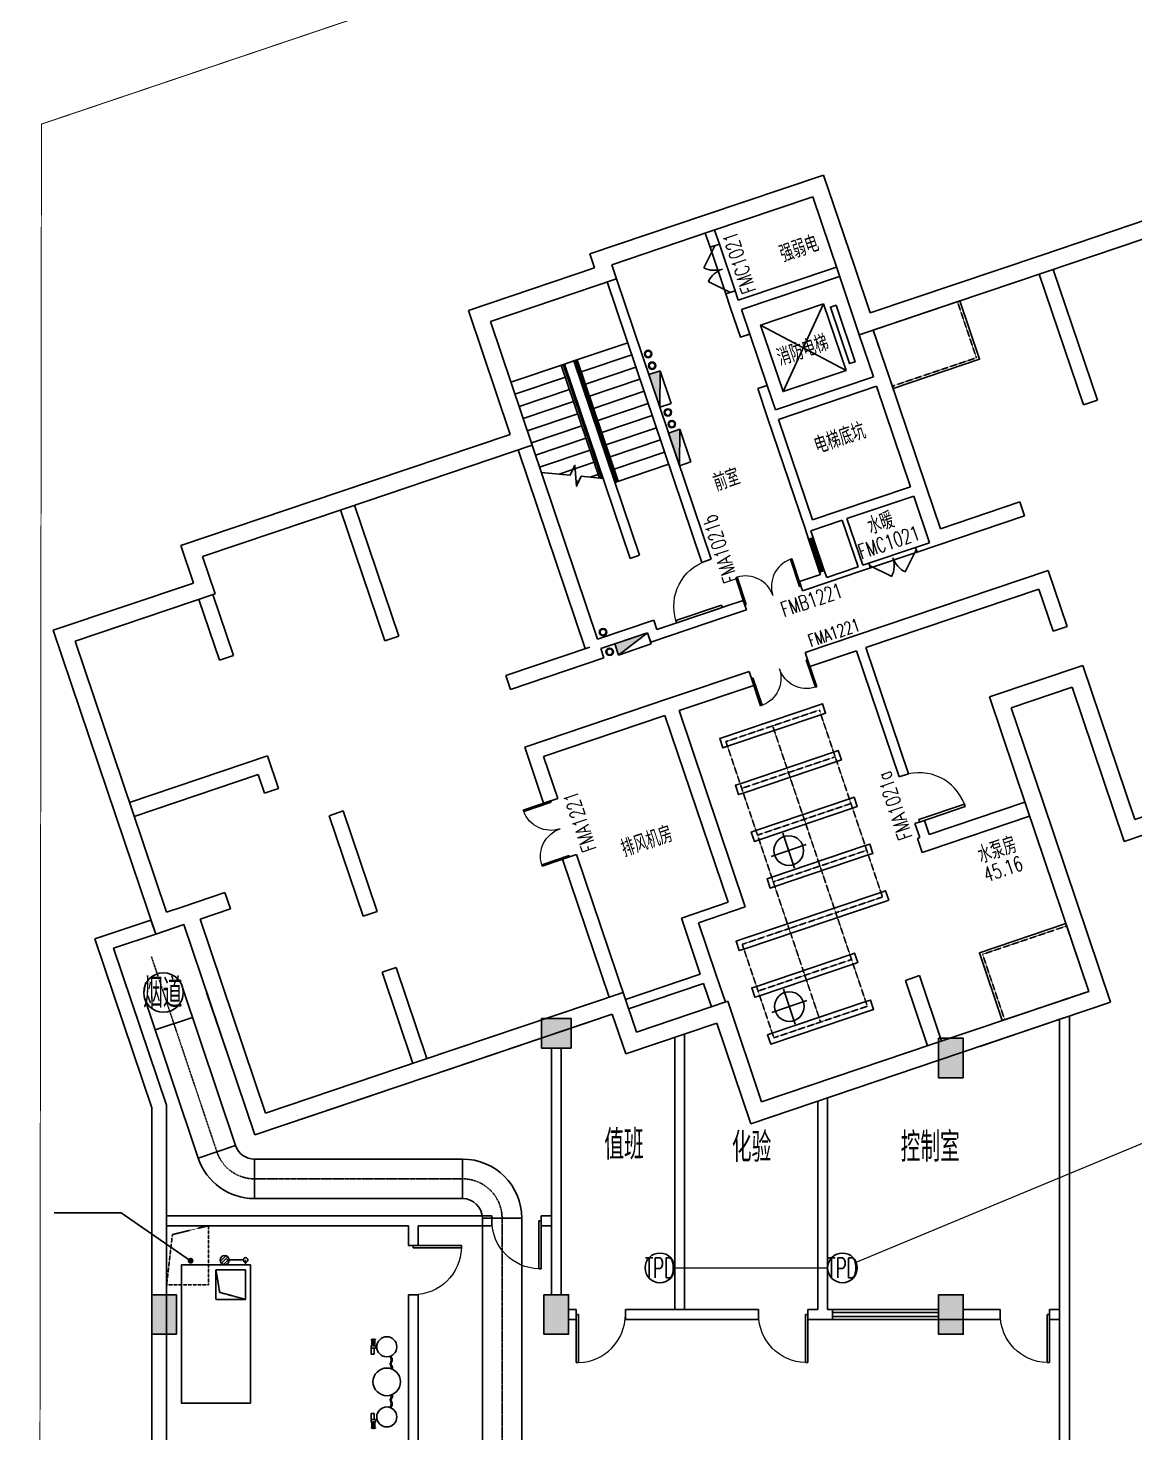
# Model space of a CAD drawing. Extents: x -1348811 to -222202, y -369435 to 53046.
# Drawn here: x -596776 to -574339, y -41360 to -12879 of the extents above; entities that cross this region are included whole.
import ezdxf
from ezdxf.enums import TextEntityAlignment as Align

# ---------------------------------------------------------------- set-up
doc = ezdxf.new("R2010")
doc.units = 0
doc.header["$LTSCALE"] = 10
doc.header["$MEASUREMENT"] = 0
for name, pattern in [('BORDER', [1.75, 0.5, -0.25, 0.5, -0.25, 0, -0.25]), ('DASH', [0.35, 0.25, -0.1]), ('DASHDOT', [25.4, 12.7, -6.35, 0, -6.35])]:
    doc.linetypes.add(name, pattern=pattern)
doc.layers.get('0').update_dxf_attribs({"linetype": 'CONTINUOUS'})
for name, color, linetype in [('A-STAIRS', 9, 'CONTINUOUS'), ('AC-build', 221, 'CONTINUOUS'), ('AC-DUCT', 4, 'CONTINUOUS'), ('AC-DUCT-DIM', 70, 'CONTINUOUS'), ('ac-heat-gs', 4, 'CONTINUOUS'), ('COLU', 1, 'CONTINUOUS'), ('COLU_HATCH', 252, 'CONTINUOUS'), ('DIM_LEAD', 3, 'CONTINUOUS'), ('DIM_SYMB', 3, 'CONTINUOUS'), ('jlq', 1, 'CONTINUOUS'), ('JPS-J-0', 6, 'CONTINUOUS'), ('JPS-X', 1, 'BORDER'), ('JPS-X-TEXT', 1, 'CONTINUOUS'), ('JPS-XHS', 7, 'CONTINUOUS'), ('jz', 121, 'CONTINUOUS'), ('OUTLINE', 93, 'DASH'), ('RD-equip', 3, 'CONTINUOUS'), ('RD-text', 4, 'CONTINUOUS'), ('STAIR', 9, 'CONTINUOUS'), ('TEXT', 7, 'CONTINUOUS'), ('wall', 8, 'CONTINUOUS'), ('WINDOW', 4, 'CONTINUOUS'), ('WINDOW_TEXT', 6, 'CONTINUOUS'), ('控制线', 5, 'CONTINUOUS'), ('索引', 30, 'CONTINUOUS'), ('锅炉房', 6, 'CONTINUOUS'), ('防火分区', 6, 'CONTINUOUS')]:
    doc.layers.add(name, color=color, linetype=linetype)
doc.layers.add('RD-line', color=2, linetype='CONTINUOUS', lineweight=0)
doc.styles.add('_TCH_SPACE', font='SIMPLEX', dxfattribs={"bigfont": 'GBCBIG'})
doc.styles.add('_TCH_WINDOW', font='SIMPLEX', dxfattribs={"bigfont": 'GBCBIG'})
doc.styles.add('FS1', font='txt4', dxfattribs={"width": 0.8, "bigfont": 'fstxt'})
doc.styles.add('FS2', font='tjromans.shx', dxfattribs={"width": 0.8, "bigfont": 'tjhztxt.shx'})
doc.styles.add('TEXT', font='tjromans.shx', dxfattribs={"width": 0.8, "height": 400, "bigfont": 'tjhztxt.shx'})

# ---------------------------------------------------------------- blocks, each defined once
blk = doc.blocks.new('zw')
at = {"layer": 'COLU_HATCH'}
for points in [[(7900, 5600), (8500, 5600), (8500, 5000), (7900, 5000)], [(15950, 5200), (16450, 5200), (16450, 4400), (15950, 4400)], [(0, 0), (500, 0), (500, -800), (0, -800)], [(7950, 0), (8450, 0), (8450, -800), (7950, -800)], [(15950, 0), (16450, 0), (16450, -800), (15950, -800)]]:
    blk.add_hatch(color=256, dxfattribs=at).paths.add_polyline_path(points)
at = {"layer": 'COLU'}
for points in [[(7900, 5600), (8500, 5600), (8500, 5000), (7900, 5000)], [(15950, 5200), (16450, 5200), (16450, 4400), (15950, 4400)], [(0, 0), (500, 0), (500, -800), (0, -800)], [(7950, 0), (8450, 0), (8450, -800), (7950, -800)], [(15950, 0), (16450, 0), (16450, -800), (15950, -800)]]:
    blk.add_lwpolyline(points, close=True, dxfattribs=at)
blk = doc.blocks.new('jlqq')
at = {"layer": 'jlq'}
for p, q in [((0, 0), (1138, 382)), ((1234, 97), (1138, 382)), ((1155, -3422), (0, 0)), ((380, -189), (1234, 97)), ((1455, -3373), (380, -189)), ((1455, -3373), (1455, -65271)), ((1155, -3422), (1155, -65271))]:
    blk.add_line(p, q, dxfattribs=at)
blk = doc.blocks.new('$DorLib2D$00000001')
for p, q in [((0.45, 0.975), (0.5, 0.975)), ((0.45, 0), (0.45, 0.975)), ((0.5, 0), (0.5, 0.975)), ((0.5, 0), (0.45, 0))]:
    blk.add_line(p, q)
at = {"lineweight": 13}
blk.add_arc((0.475, 0), 0.975, 91.4693, 180, dxfattribs=at)
blk = doc.blocks.new('BA120')
at = {"layer": '锅炉房'}
for p, q in [((520, 1728), (520, 1841)), ((550, 1872), (550, 1710)), ((580, 1728), (580, 1841)), ((520, 178), (520, 65)), ((550, 34), (550, 195)), ((580, 178), (580, 65))]:
    blk.add_line(p, q, dxfattribs=at)
for points in [[(506, 1677), (594, 1677), (594, 1728), (506, 1728)], [(510, 1841), (510, 1851), (590, 1851), (590, 1841)], [(538, 1554), (594, 1554), (594, 1677), (538, 1677)], [(538, 228), (594, 228), (594, 352), (538, 352)], [(506, 178), (594, 178), (594, 228), (506, 228)], [(510, 65), (510, 55), (590, 55), (590, 65)]]:
    blk.add_lwpolyline(points, close=True, dxfattribs=at)
for centre, radius in [((280, 1626), 203), ((280, 914), 280), ((280, 203), 203)]:
    blk.add_circle(centre, radius, dxfattribs=at)
for centre, radius, start, end in [((268, 1362), 99.2, 130.6228, 208.411), ((268, 1362), 79.2, 121.5076, 208.411), ((264, 1191), 99.7, 146.8704, 191.8688), ((127, 1280), 64, 326.8704, 33.1296), ((264, 1191), 79.7, 146.8704, 189.3706), ((127, 1280), 84, 326.8704, 33.1296), ((264, 638), 99.7, 168.1312, 213.1296), ((127, 549), 64, 326.8704, 33.1296), ((264, 638), 79.7, 170.6294, 213.1296), ((127, 549), 84, 326.8704, 33.1296), ((268, 467), 99.2, 151.589, 229.3772), ((268, 467), 79.2, 151.589, 238.4924)]:
    blk.add_arc(centre, radius, start, end, dxfattribs=at)
blk = doc.blocks.new('DTTT')
at = {"layer": 'jz'}
for p, q in [((748, -792), (-748, 792)), ((-748, -792), (748, 792))]:
    blk.add_line(p, q, dxfattribs=at)
for points in [[(-1003, -673), (-1003, 673), (-871, 673), (-871, -673)], [(-748, -792), (-748, 792), (748, 792), (748, -792)]]:
    blk.add_lwpolyline(points, close=True, dxfattribs=at)
blk = doc.blocks.new('Manhole')
for p, q in [((500, -875), (500, -125)), ((125, -500), (875, -500))]:
    blk.add_line(p, q)
blk.add_circle((500, -500), 300)
blk = doc.blocks.new('st02')
at = {"layer": 'DIM_SYMB'}
blk.add_lwpolyline([(0, -1930), (537, -2172), (693, -2013), (587, -2426), (742, -2265), (1150, -2450)], dxfattribs=at)
at = {"layer": 'STAIR'}
for p, q in [((0, 0), (1150, 0)), ((1080, -2418), (1080, 0)), ((1120, -2436), (1120, 0)), ((2500, 0), (1350, 0)), ((1380, -2600), (1380, 0)), ((1420, -2600), (1420, 0)), ((0, -260), (1080, -260)), ((1120, -260), (1150, -260)), ((1380, -260), (1350, -260)), ((2500, -260), (1420, -260)), ((0, -520), (1080, -520)), ((1120, -520), (1150, -520)), ((1380, -520), (1350, -520)), ((2500, -520), (1420, -520)), ((0, -780), (1080, -780)), ((1120, -780), (1150, -780)), ((1380, -780), (1350, -780)), ((2500, -780), (1420, -780)), ((0, -1040), (1080, -1040)), ((1120, -1040), (1150, -1040)), ((1380, -1040), (1350, -1040)), ((2500, -1040), (1420, -1040)), ((0, -1300), (1080, -1300)), ((1120, -1300), (1150, -1300)), ((1380, -1300), (1350, -1300)), ((2500, -1300), (1420, -1300)), ((0, -1560), (1080, -1560)), ((1120, -1560), (1150, -1560)), ((1380, -1560), (1350, -1560)), ((2500, -1560), (1420, -1560)), ((0, -1820), (1080, -1820)), ((1120, -1820), (1150, -1820)), ((1380, -1820), (1350, -1820)), ((2500, -1820), (1420, -1820)), ((332, -2080), (1080, -2080)), ((1120, -2080), (1150, -2080)), ((1380, -2080), (1350, -2080)), ((2500, -2080), (1420, -2080)), ((609, -2340), (670, -2340)), ((907, -2340), (1080, -2340)), ((1120, -2340), (1150, -2340)), ((1380, -2340), (1350, -2340)), ((2500, -2340), (1420, -2340)), ((2500, -2600), (1350, -2600))]:
    blk.add_line(p, q, dxfattribs=at)
blk = doc.blocks.new('FF')
at = {"linetype": 'Continuous'}
for radius in [75, 60]:
    blk.add_circle((0, 0), radius, dxfattribs=at)
blk = doc.blocks.new('DXHS')
at = {"layer": 'JPS-XHS'}
blk.add_hatch(color=256, dxfattribs=at).paths.add_polyline_path([(-350, 240), (-350, 0), (350, 0)])
at = {"layer": 'JPS-XHS', "linetype": 'Continuous'}
for p, q in [((-350, 240), (-350, 0)), ((-350, 240), (350, 240)), ((-350, 0), (350, 0)), ((350, 240), (350, 0))]:
    blk.add_line(p, q, dxfattribs=at)
at = {"layer": 'JPS-XHS'}
blk.add_line((-350, 240), (350, 0), dxfattribs=at)
blk = doc.blocks.new('A$C154042D1')
at = {"layer": 'JPS-X'}
for p, rotation in [((13120, -2050), 270), ((13120, -2300), 270), ((13120, -3550), 270), ((10450, -7100), 180), ((10450, -7520), 180)]:
    blk.add_blockref('FF', p, dxfattribs=dict(at, rotation=rotation))
at = {"layer": 'JPS-X', "xscale": -1, "rotation": 270}
blk.add_blockref('FF', (13120, -3300), dxfattribs=at)
at = {"layer": 'JPS-XHS', "rotation": 270}
for p in [(13000, -2800), (13000, -4050)]:
    blk.add_blockref('DXHS', p, dxfattribs=at)
at = {"layer": 'JPS-XHS', "xscale": -1, "rotation": 180}
blk.add_blockref('DXHS', (10950, -7400), dxfattribs=at)
blk = doc.blocks.new('$DorLib2D$00000002')
for p, q in [((-0.5, 0), (-0.5, 0.4875)), ((-0.475, 0.4875), (-0.5, 0.4875)), ((-0.475, 0), (-0.475, 0.4875)), ((0.475, 0), (0.475, 0.4875)), ((0.475, 0.4875), (0.5, 0.4875)), ((0.5, 0), (0.5, 0.4875)), ((-0.5, 0), (-0.475, 0)), ((0.5, 0), (0.475, 0))]:
    blk.add_line(p, q)
at = {"lineweight": 13}
for centre, start, end in [((-0.4875, 0), 0, 88.53072), ((0.4875, 0), 91.46928, 180)]:
    blk.add_arc(centre, 0.4875, start, end, dxfattribs=at)
blk = doc.blocks.new('$WINLIB2D$00000001')
for p, q in [((-0.5, 0.5), (0.5, 0.5)), ((-0.5, 0.5), (-0.5, -0.5)), ((0.5, -0.5), (0.5, 0.5)), ((0.5, 0.167), (-0.5, 0.167)), ((0.5, -0.167), (-0.5, -0.167)), ((-0.5, -0.5), (0.5, -0.5))]:
    blk.add_line(p, q)
blk = doc.blocks.new('$DorLib2D$00000116')
at = {"color": 0}
for p, q in [((-0.5, 0), (-0.146, 0.354)), ((0.5, 0), (0.146, 0.354))]:
    blk.add_line(p, q, dxfattribs=at)
for centre, start, end in [((-0.5, 0), 0, 45), ((0.5, 0), 135, 180)]:
    blk.add_arc(centre, 0.5, start, end, dxfattribs=at)
blk = doc.blocks.new('p2j3')
at = {"layer": 'DIM_SYMB'}
for points in [[(10940, 1800, 0, 0, 0), (10940, 800, 80, 0, 0), (10940, 500, 0, 0, 0)], [(12360, -800, 0, 0, 0), (12360, 1500, 80, 0, 0), (12360, 1800, 0, 0, 0)]]:
    blk.add_lwpolyline(points, format="xyseb", dxfattribs=at)
at = {"layer": 'JPS-J-0', "linetype": 'DASH'}
for p, q in [((13200, -6500), (13200, -10500)), ((12200, -7500), (14200, -7500)), ((12200, -8500), (14200, -8500)), ((12200, -9500), (14200, -9500)), ((13200, -10500), (12200, -10500)), ((12200, -10500), (12200, -12500)), ((13200, -11500), (11200, -11500))]:
    blk.add_line(p, q, dxfattribs=at)
for points in [[(17700, 450), (17700, -750), (19500, -750), (19500, 450)], [(17550, -12250), (17550, -13650), (15750, -13650), (15750, -12250)]]:
    blk.add_lwpolyline(points, close=True, dxfattribs=at)
at = {"layer": 'JPS-J-0'}
for points in [[(17700, 450), (17700, -800), (19550, -800), (19550, 450)], [(17550, -12200), (17550, -13650), (15700, -13650), (15700, -12200)]]:
    blk.add_lwpolyline(points, close=True, dxfattribs=at)
at = {"layer": 'JPS-J-0', "linetype": 'DASH'}
for points in [[(12200, -10500), (12200, -6500), (14200, -6500), (14200, -10500), (13200, -10500), (13200, -12500), (11200, -12500), (11200, -10500), (12200, -10500)], [(12200, -9500), (14200, -9500)]]:
    blk.add_lwpolyline(points, dxfattribs=at)
at = {"layer": 'JPS-J-0', "color": 2}
for points in [[(12200, -6600), (12100, -6600), (12100, -6400), (14300, -6400), (14300, -6600), (14200, -6600)], [(12200, -6600), (14200, -6600)], [(12200, -7600), (12100, -7600), (12100, -7400), (12200, -7400)], [(12200, -7400), (14200, -7400)], [(14200, -7400), (14300, -7400), (14300, -7600), (14200, -7600)], [(14200, -7600), (12200, -7600)], [(12200, -8600), (12100, -8600), (12100, -8400), (12200, -8400)], [(12200, -8400), (14200, -8400)], [(14200, -8400), (14300, -8400), (14300, -8600), (14200, -8600)], [(14200, -8600), (12200, -8600)], [(12200, -9600), (12100, -9600), (12100, -9400), (12200, -9400)], [(12200, -9400), (14200, -9400)], [(14200, -9600), (12200, -9600)], [(14200, -9400), (14300, -9400), (14300, -9600), (14200, -9600)], [(11200, -10600), (11100, -10600), (11100, -10400), (11200, -10400)], [(11200, -10400), (14200, -10400)], [(14200, -10400), (14300, -10400), (14300, -10600), (14200, -10600)], [(14200, -10600), (11200, -10600)], [(11200, -11600), (11100, -11600), (11100, -11400), (11200, -11400)], [(11200, -11400), (13200, -11400)], [(13200, -11600), (11200, -11600)], [(13200, -11400), (13300, -11400), (13300, -11600), (13200, -11600)], [(11200, -12400), (11100, -12400), (11100, -12600), (13300, -12600), (13300, -12400), (13200, -12400)], [(11200, -12400), (13200, -12400)]]:
    blk.add_lwpolyline(points, dxfattribs=at)
at = {"layer": 'STAIR'}
blk.add_line((15300, 1175), (15300, 75), dxfattribs=at)
at = {"layer": 'wall'}
for p, q in [((12750, 3750), (15200, 3750)), ((12750, 3450), (12750, 3750)), ((15200, 3750), (17750, 3750)), ((17750, 1800), (17750, 3750)), ((10050, 3450), (12750, 3450)), ((10050, 800), (10050, 3450)), ((13100, 3400), (15200, 3400)), ((13100, 3100), (13100, 3400)), ((15100, 3400), (15100, 3100)), ((15200, 3400), (17400, 3400)), ((15300, 3100), (15300, 3400)), ((17400, 1800), (17400, 3400)), ((10400, 3100), (13100, 3100)), ((10400, 450), (10400, 3100)), ((12900, 3100), (12900, -2900)), ((13100, -2900), (13100, 3100)), ((15100, 3100), (15300, 3100)), ((15300, 2100), (15100, 2100)), ((15100, 2100), (15100, 1800)), ((15300, 1900), (15300, 2100)), ((11550, -2360), (11550, 1800)), ((11550, 1800), (11750, 1800)), ((11750, -2360), (11750, 1800)), ((15100, 1800), (15100, 1175)), ((15103, 1823), (15103, 1823)), ((15297, 1777), (15297, 1777)), ((15300, 1900), (17400, 1900)), ((17400, 450), (17400, 1800)), ((17750, 800), (17750, 1800)), ((15300, 1175), (15300, 1700)), ((15300, 1700), (17400, 1700)), ((15100, 1175), (15300, 1175)), ((3000, 0), (3000, 800)), ((6400, 800), (3000, 800)), ((10050, 800), (6400, 800)), ((21400, 800), (17750, 800)), ((24800, 800), (21400, 800)), ((3350, -350), (3350, 450)), ((6400, 450), (3350, 450)), ((6300, -2350), (6300, 450)), ((10400, 450), (6400, 450)), ((6600, -2350), (6600, 450)), ((10100, -3800), (10100, 450)), ((10400, -3700), (10400, 450)), ((17400, -450), (17400, 450)), ((21400, 450), (17400, 450)), ((17700, -550), (17700, 450)), ((21250, -2350), (21250, 450)), ((24450, 450), (21400, 450)), ((21550, -2350), (21550, 450)), ((3000, 0), (0, 0)), ((15300, 75), (15100, 75)), ((15100, 75), (15100, -550)), ((15300, -450), (15300, 75)), ((0, 0), (0, -3990)), ((3350, -350), (350, -350)), ((350, -350), (350, -3990)), ((3000, -1650), (3000, -350)), ((3300, -1650), (3300, -350)), ((15100, -2900), (15100, -550)), ((15300, -450), (17400, -450)), ((17700, -2900), (17700, -550)), ((15300, -2800), (15300, -650)), ((15300, -650), (17400, -650)), ((17400, -2800), (17400, -650)), ((3000, -1650), (3300, -1650)), ((6300, -2350), (6600, -2350)), ((11550, -2360), (11750, -2360)), ((21250, -2350), (21550, -2350)), ((15300, -2800), (15870, -2800)), ((15870, -2800), (17400, -2800)), ((12900, -2900), (13100, -2900)), ((15100, -2900), (15100, -3150)), ((15200, -3150), (15200, -3000)), ((15200, -3000), (15870, -3000)), ((15870, -4000), (15870, -3000)), ((15970, -4000), (15970, -3000)), ((15970, -3000), (17400, -3000)), ((17400, -4000), (17400, -3000)), ((17700, -3800), (17700, -2900)), ((15100, -3150), (15200, -3150)), ((10400, -3700), (11600, -3700)), ((11600, -3700), (11600, -3900)), ((3300, -3800), (350, -3800)), ((3300, -4500), (3300, -3800)), ((8400, -3800), (10200, -3800)), ((8400, -3800), (8400, -4100)), ((10200, -3800), (10200, -3800)), ((10400, -4100), (10400, -3900)), ((10400, -3900), (11400, -3900)), ((11400, -3900), (11400, -4100)), ((11600, -3900), (12900, -3900)), ((13100, -3900), (12900, -3900)), ((13450, -3900), (13100, -3900)), ((13450, -4100), (13450, -3900)), ((15100, -3900), (14650, -3900)), ((14650, -3900), (14650, -4100)), ((15200, -3850), (15100, -3850)), ((15100, -3850), (15100, -3900)), ((15200, -4000), (15200, -3850)), ((19400, -3800), (17700, -3800)), ((19400, -4100), (19400, -3800)), ((0, -3990), (0, -6500)), ((350, -3990), (350, -6150)), ((3000, -4100), (350, -4100)), ((3000, -4500), (3000, -4100)), ((8400, -4100), (10400, -4100)), ((11400, -4100), (13000, -4100)), ((13000, -4100), (13450, -4100)), ((14650, -4100), (15200, -4100)), ((15200, -4000), (15870, -4000)), ((15200, -4100), (15870, -4100)), ((15870, -4100), (16100, -4100)), ((16100, -4000), (15970, -4000)), ((16100, -4100), (16100, -4000)), ((17400, -4000), (17100, -4000)), ((17100, -4000), (17100, -4100)), ((17100, -4100), (17500, -4100)), ((19400, -4100), (17500, -4100)), ((3000, -4500), (3300, -4500)), ((4100, -5350), (4100, -7500)), ((4400, -5350), (4100, -5350)), ((4400, -5350), (4400, -7500)), ((8300, -5300), (11400, -5300)), ((8300, -5300), (8300, -6500)), ((13100, -5300), (11400, -5300)), ((13100, -5600), (13100, -5300)), ((15400, -5300), (14300, -5300)), ((14300, -5300), (14300, -5600)), ((15400, -5300), (19500, -5300)), ((19500, -5300), (19500, -6500)), ((8600, -5600), (11200, -5600)), ((8600, -6500), (8600, -5600)), ((11200, -9600), (11200, -5600)), ((11500, -5600), (13100, -5600)), ((11500, -9800), (11500, -5600)), ((14300, -5600), (15300, -5600)), ((15300, -5600), (15300, -8300)), ((15500, -8300), (15500, -5600)), ((15500, -5600), (19200, -5600)), ((19200, -5600), (19200, -6500)), ((700, -6150), (350, -6150)), ((1600, -6150), (700, -6150)), ((1600, -6500), (1600, -6150)), ((600, -6500), (0, -6500)), ((600, -11000), (600, -6500)), ((950, -10650), (950, -6500)), ((1600, -6500), (950, -6500)), ((8300, -6500), (8600, -6500)), ((19500, -6500), (19200, -6500)), ((17550, -9700), (17550, -7350)), ((17550, -7350), (19550, -7350)), ((19550, -7350), (19550, -10650)), ((4400, -7500), (4100, -7500)), ((8600, -7700), (8300, -7700)), ((8300, -7700), (8300, -10650)), ((8600, -10800), (8600, -7700)), ((17900, -9700), (17900, -7700)), ((17900, -7700), (19200, -7700)), ((19200, -7700), (19200, -11000)), ((15300, -8300), (15500, -8300)), ((4100, -8700), (4100, -10650)), ((4400, -8700), (4100, -8700)), ((4400, -8700), (4400, -10650)), ((15500, -9300), (15300, -9300)), ((15300, -9300), (15300, -9600)), ((15500, -9600), (15500, -9300)), ((10200, -9600), (11200, -9600)), ((10200, -10800), (10200, -9600)), ((15250, -9600), (15300, -9600)), ((15250, -9600), (15250, -9900)), ((15500, -9600), (17550, -9600)), ((10500, -9800), (11500, -9800)), ((10500, -10900), (10500, -9800)), ((15250, -9900), (15400, -9900)), ((15400, -9900), (17550, -9900)), ((17550, -13650), (17550, -9700)), ((17900, -14000), (17900, -9700)), ((4300, -10650), (950, -10650)), ((4300, -10650), (8600, -10650)), ((8600, -11500), (8600, -10650)), ((8600, -10800), (10200, -10800)), ((23500, -10650), (19550, -10650)), ((4300, -11000), (600, -11000)), ((4300, -11000), (8250, -11000)), ((8250, -11850), (8250, -11000)), ((8600, -11000), (10200, -11000)), ((10200, -11500), (10200, -11000)), ((10500, -11500), (10500, -10900)), ((23500, -11000), (19200, -11000)), ((8600, -11500), (10550, -11500)), ((10550, -13650), (10550, -11500)), ((8250, -11850), (10200, -11850)), ((10200, -14000), (10200, -11850)), ((14100, -13650), (14100, -12250)), ((14100, -12250), (14400, -12250)), ((14400, -13650), (14400, -12250)), ((10550, -13650), (14200, -13650)), ((14200, -13650), (17550, -13650)), ((10200, -14000), (14200, -14000)), ((14200, -14000), (17900, -14000))]:
    blk.add_line(p, q, dxfattribs=at)
at = {"layer": 'WINDOW'}
for p, q in [((15100, 3100), (15100, 2100)), ((15300, 3100), (15300, 2100)), ((17100, -4000), (16100, -4000)), ((16100, -4100), (17100, -4100))]:
    blk.add_line(p, q, dxfattribs=at)
at = {"layer": 'WINDOW', "linetype": 'DASH'}
for p, q in [((15300, 1175), (15100, 1175)), ((15100, 75), (15300, 75))]:
    blk.add_line(p, q, dxfattribs=at)
at = {"layer": 'JPS-J-0', "linetype": 'DASH', "rotation": 270}
for p in [(13200, -8500), (12200, -11500)]:
    blk.add_blockref('Manhole', p, dxfattribs=at)
at = {"layer": 'JPS-X-TEXT'}
blk.add_blockref('A$C154042D1', (100, 3500), dxfattribs=at)
at = {"layer": 'OUTLINE'}
blk.add_blockref('st02', (10400, 1800), dxfattribs=at)
at = {"layer": 'STAIR', "xscale": 0.9000000000232831, "yscale": 0.9000000000232831, "zscale": 0.9, "rotation": 180}
blk.add_blockref('DTTT', (16242, 565), dxfattribs=at)
at = {"layer": 'WINDOW'}
ref = blk.add_blockref('$DorLib2D$00000116', (15200, 2600), dxfattribs=dict(at, xscale=-1000, yscale=1000, zscale=-1000, rotation=90))
ref.add_attrib('A', 'FMC1021', (15713, 1965), dxfattribs={"layer": 'WINDOW_TEXT', "height": 297.5, "rotation": 90, "style": '_TCH_WINDOW', "width": 0.705882})
ref = blk.add_blockref('$DorLib2D$00000001', (13000, -3400), dxfattribs=dict(at, xscale=-1000, yscale=1000, zscale=-1000, rotation=90))
ref.add_attrib('A', 'FMA1021b', (13489, -3474), dxfattribs={"layer": 'WINDOW_TEXT', "height": 297.5, "rotation": 90, "style": '_TCH_WINDOW', "width": 0.705882})
ref = blk.add_blockref('$DorLib2D$00000002', (14050, -4000), dxfattribs=dict(at, xscale=1200, yscale=1200, zscale=1200, rotation=359.9999999997892))
ref.add_attrib('A', 'FMB1221', (14122, -4480), dxfattribs={"layer": 'WINDOW_TEXT', "height": 297.5, "style": '_TCH_WINDOW', "width": 0.705882})
for name, p, xscale, yscale, zscale, rotation in [('$WINLIB2D$00000001', (15150, -3500), 700.0000000000001, 100, -700, 270), ('$DorLib2D$00000002', (13700, -5450), -1200, 1200, 1200, 180)]:
    blk.add_blockref(name, p, dxfattribs=dict(at, xscale=xscale, yscale=yscale, zscale=zscale, rotation=rotation))
ref = blk.add_blockref('$DorLib2D$00000116', (16600, -4050), dxfattribs=dict(at, xscale=999.9999999999998, yscale=999.9999999999998, zscale=-1000, rotation=179.9999999997595))
ref.add_attrib('A', 'FMC1021', (15980, -3874), dxfattribs={"layer": 'WINDOW_TEXT', "height": 297.5, "style": '_TCH_WINDOW', "width": 0.705882})
ref = blk.add_blockref('$DorLib2D$00000002', (8450, -7100), dxfattribs=dict(at, xscale=-1200, yscale=1200, zscale=-1200, rotation=90))
ref.add_attrib('A', 'FMA1221', (9024, -7725), dxfattribs={"layer": 'WINDOW_TEXT', "height": 297.5, "rotation": 90, "style": '_TCH_WINDOW', "width": 0.705882})
ref = blk.add_blockref('$DorLib2D$00000001', (15400, -8800), dxfattribs=dict(at, xscale=1000, yscale=1000, zscale=-1000, rotation=270))
ref.add_attrib('A', 'FMA1021a', (15174, -9540), dxfattribs={"layer": 'WINDOW_TEXT', "height": 297.5, "rotation": 90, "style": '_TCH_WINDOW', "width": 0.705882})
at = {"layer": 'TEXT'}
for s, height, style, width, p in [('强弱电', 350, 'TEXT', 0.8, (16403, 2324)), ('消防电梯', 350, 'TEXT', 0.8, (15681, 350)), ('前室', 350, 'TEXT', 0.8, (13644, -1645)), ('电梯底坑', 350, 'TEXT', 0.8, (15822, -1581)), ('水暖', 350, 'TEXT', 0.8, (16323, -3475)), ('排风机房', 350, 'TEXT', 0.8, (9501, -8073)), ('水泵房', 350, 'TEXT', 0.8, (16308, -10511)), ('45.16', 297.5, '_TCH_SPACE', 0.705882, (16292, -10891))]:
    blk.add_text(s, height=height, dxfattribs=dict(at, style=style, width=width)).set_placement(p)
at = {"layer": 'WINDOW_TEXT', "style": '_TCH_SPACE', "width": 0.705882}
blk.add_text('FMA1221', height=255, dxfattribs=at).set_placement((14440, -5234))
blk = doc.blocks.new('zzzz')
at = {"layer": '索引', "rotation": 18.6527500773408}
blk.add_blockref('p2j3', (-26200, -4517), dxfattribs=at)
blk = doc.blocks.new('TPD')
at = {"layer": 'RD-equip'}
blk.add_circle((0, 0), 200, dxfattribs=at)
at = {"layer": 'RD-text', "style": 'FS1', "width": 0.8}
blk.add_attdef('CP', text='', height=350, dxfattribs=at).set_placement((0, 0), align=Align.MIDDLE)

msp = doc.modelspace()

# ---------------------------------------------------------------- linework, layer by layer
at = {"layer": 'A-STAIRS', "linetype": 'DASH'}
msp.add_lwpolyline([(-593117.7, -37159.4), (-593850.5, -37340.2), (-593967.7, -38359.4)], dxfattribs=at)
msp.add_lwpolyline([(-593967.7, -37159.4), (-593967.7, -38359.4), (-593117.7, -38359.4), (-593117.7, -37159.4)], close=True, dxfattribs=at)
at = {"layer": 'AC-build', "linetype": 'DASHDOT', "ltscale": 0.05}
for p, q in [((-594277.8, -31698.6), (-592948, -35663.8)), ((-592189.6, -36209.4), (-587967.7, -36209.4)), ((-587167.7, -37009.4), (-587167.7, -48353.5))]:
    msp.add_line(p, q, dxfattribs=at)
at = {"layer": 'AC-build'}
for p, q in [((-580467.7, -38859.4), (-580467.7, -39059.4)), ((-578317.7, -38919.4), (-580467.7, -38919.4)), ((-578317.7, -38999.4), (-580467.7, -38999.4)), ((-578317.7, -38859.4), (-578317.7, -39059.4))]:
    msp.add_line(p, q, dxfattribs=at)
at = {"layer": 'AC-build', "linetype": 'DASHDOT', "ltscale": 0.05}
for centre, start, end in [((-592189.6, -35409.4), 198.539, 270), ((-587967.7, -37009.4), 0, 90)]:
    msp.add_arc(centre, 800, start, end, dxfattribs=at)
at = {"layer": 'AC-DUCT'}
for p, q in [((-592568.8, -35536.6), (-593327.3, -35791)), ((-592189.6, -35809.4), (-592189.6, -36609.4)), ((-587967.7, -36609.4), (-587967.7, -35809.4)), ((-587567.7, -37009.4), (-586767.7, -37009.4))]:
    msp.add_line(p, q, dxfattribs=at)
at = {"layer": 'ac-heat-gs', "linetype": 'ByBlock'}
for p, q in [((-592568.8, -35536.6), (-593652, -32306.5)), ((-593327.3, -35791), (-594410.5, -32560.8)), ((-593441, -32935.7), (-594199.5, -33190)), ((-587967.7, -35809.4), (-592189.6, -35809.4)), ((-587967.7, -36609.4), (-592189.6, -36609.4)), ((-587567.7, -48351.8), (-587567.7, -37009.4)), ((-586767.7, -48351.8), (-586767.7, -37009.4))]:
    msp.add_line(p, q, dxfattribs=at)
msp.add_circle((-594031.3, -32433.6), 400, dxfattribs=at)
for centre, radius, start, end in [((-592189.6, -35409.4), 400, 198.539, 270), ((-592189.6, -35409.4), 1200, 198.539, 270), ((-587967.7, -37009.4), 1200, 0, 90), ((-587967.7, -37009.4), 400, 0, 90)]:
    msp.add_arc(centre, radius, start, end, dxfattribs=at)
at = {"layer": 'DIM_LEAD'}
for p, q in [((-594886.1, -36896.3), (-596250.3, -36896.3)), ((-593482.2, -37869.4), (-594886.1, -36896.3))]:
    msp.add_line(p, q, dxfattribs=at)
at = {"layer": 'DIM_LEAD', "const_width": 60}
msp.add_lwpolyline([(-593457.6, -37886.5, 1), (-593506.9, -37852.3, 1)], format="xyb", close=True, dxfattribs=at)
at = {"layer": 'RD-line'}
for p, q in [((-579990.7, -37899.8), (-549841, -25349.6)), ((-583667.7, -38015.1), (-580567.7, -38015.1))]:
    msp.add_line(p, q, dxfattribs=at)
at = {"layer": 'wall'}
for p, q in [((-584665.6, -32570.9), (-583149.7, -32059.1)), ((-593156.9, -32429.2), (-592709.2, -33755.7)), ((-584601.7, -32760.4), (-583085.7, -32248.6)), ((-588391.6, -34039.7), (-585170.2, -32952.3)), ((-577483.6, -33523.9), (-575778.1, -32948.2)), ((-575867.7, -39259.4), (-575867.7, -32978.4)), ((-575867.7, -38859.4), (-575867.7, -32978.4)), ((-575667.7, -42159.4), (-575667.7, -32910.9)), ((-575667.7, -42159.4), (-575667.7, -32910.9)), ((-583467.7, -38859.4), (-583467.7, -33274.7)), ((-586167.7, -33559.4), (-586167.7, -38559.4)), ((-585967.7, -33559.4), (-585967.7, -38559.4)), ((-583667.7, -38859.4), (-583667.7, -33342.2)), ((-591234, -34999.2), (-589528.5, -34423.5)), ((-580767.7, -38859.4), (-580767.7, -34632.5)), ((-580567.7, -38859.4), (-580567.7, -34564.9)), ((-593967.7, -36959.4), (-588867.7, -36959.4)), ((-588867.7, -36959.4), (-587372.1, -36959.4)), ((-587372.1, -37159.4), (-587372.1, -36959.4)), ((-586372.1, -36959.4), (-586167.7, -36959.4)), ((-586372.1, -36959.4), (-586372.1, -37159.4)), ((-593967.7, -37159.4), (-589067.7, -37159.4)), ((-589067.7, -37559.4), (-589067.7, -37159.4)), ((-588867.7, -37159.4), (-587372.1, -37159.4)), ((-588867.7, -37559.4), (-588867.7, -37159.4)), ((-588867.7, -37559.4), (-588867.7, -37159.4)), ((-586372.1, -37159.4), (-586167.7, -37159.4)), ((-588867.7, -38559.4), (-589067.7, -38559.4)), ((-589067.7, -47159.4), (-589067.7, -38559.4)), ((-588867.7, -47159.4), (-588867.7, -38559.4)), ((-585817.7, -38859.4), (-585667.7, -38859.4)), ((-585667.7, -38859.4), (-585667.7, -39059.4)), ((-584667.7, -38859.4), (-581967.3, -38859.4)), ((-584667.7, -39059.4), (-584667.7, -38859.4)), ((-581967.3, -39059.4), (-581967.3, -38859.4)), ((-580967.3, -38859.4), (-580767.7, -38859.4)), ((-580967.3, -38859.4), (-580967.3, -39059.4)), ((-578317.7, -38859.4), (-580567.7, -38859.4)), ((-577067.7, -38859.4), (-577817.7, -38859.4)), ((-577067.7, -39059.4), (-577067.7, -38859.4)), ((-575867.7, -38859.4), (-576067.7, -38859.4)), ((-585817.7, -39059.4), (-585667.7, -39059.4)), ((-584667.7, -39059.4), (-581967.3, -39059.4)), ((-580967.3, -39059.4), (-580767.7, -39059.4)), ((-577067.7, -39059.4), (-580767.7, -39059.4)), ((-575867.7, -39059.4), (-576067.7, -39059.4)), ((-575867.7, -42159.4), (-575867.7, -39059.4)), ((-575867.7, -42159.4), (-575867.7, -39459.4))]:
    msp.add_line(p, q, dxfattribs=at)
at = {"layer": 'wall', "linetype": 'ByBlock'}
for p, q in [((-589067.7, -37559.4), (-588867.7, -37559.4)), ((-576067.7, -38859.4), (-576067.7, -39059.4))]:
    msp.add_line(p, q, dxfattribs=at)
at = {"layer": '控制线', "color": 1, "linetype": 'DASHDOT', "ltscale": 0.1, "const_width": 20}
msp.add_lwpolyline([(-596505.6, -14825.6), (-490113.6, 21088.3), (-484038.8, 16611.3), (-484686, -239220.3), (-493861.2, -248362.2), (-596766.1, -248247.3)], close=True, dxfattribs=at)
at = {"layer": '锅炉房'}
for p, q in [((-592766.1, -37769.8), (-592879, -37880.8)), ((-592724.8, -37793.9), (-592855.5, -37922.5)), ((-592700.8, -37837.9), (-592811.9, -37947.3)), ((-592414.6, -37854.4), (-592746.9, -37854.4)), ((-592367.7, -37854.4), (-592367.7, -37954.4))]:
    msp.add_line(p, q, dxfattribs=at)
at = {"layer": '锅炉房', "linetype": 'DASH', "ltscale": 0.3}
for p, q in [((-592967.7, -38054.4), (-592892.8, -38510.9)), ((-592892.8, -38510.9), (-592367.7, -38654.4))]:
    msp.add_line(p, q, dxfattribs=at)
at = {"layer": '锅炉房'}
msp.add_lwpolyline([(-592267.7, -37954.4), (-592267.7, -40754.4), (-593667.7, -40754.4), (-593667.7, -37954.4)], close=True, dxfattribs=at)
at = {"layer": '锅炉房', "linetype": 'DASH', "ltscale": 0.3}
msp.add_lwpolyline([(-592367.7, -38054.4), (-592367.7, -38654.4), (-592967.7, -38654.4), (-592967.7, -38054.4)], close=True, dxfattribs=at)
at = {"layer": '锅炉房'}
for centre, radius in [((-592790.1, -37858.2), 91.7), ((-592367.7, -37854.4), 46.9)]:
    msp.add_circle(centre, radius, dxfattribs=at)

# ---------------------------------------------------------------- block references
at = {"layer": 'AC-DUCT-DIM', "rotation": 180}
msp.add_blockref('BA120', (-589224.7, -39411.5), dxfattribs=at)
at = {"layer": 'COLU'}
msp.add_blockref('zw', (-594267.7, -38559.4), dxfattribs=at)
at = {"layer": 'jlq'}
msp.add_blockref('jlqq', (-595422.9, -31344.6), dxfattribs=at)
at = {"layer": 'RD-equip'}
ref = msp.add_blockref('TPD', (-583967.7, -38015.1), dxfattribs=dict(at, xscale=1.5, yscale=1.5, zscale=1.5))
ref.add_attrib('CP', 'TPD', dxfattribs={"layer": 'RD-text', "height": 405, "style": 'FS1', "width": 0.6}).set_placement((-583967.7, -38015.1), align=Align.MIDDLE)
ref = msp.add_blockref('TPD', (-580267.7, -38015.1), dxfattribs=dict(at, xscale=1.5, yscale=1.5, zscale=1.5))
ref.add_attrib('CP', 'TPD', dxfattribs={"layer": 'RD-text', "height": 405, "style": 'FS1', "width": 0.6}).set_placement((-580267.7, -38015.1), align=Align.MIDDLE)
at = {"layer": 'WINDOW', "linetype": 'ByBlock', "yscale": 1000, "zscale": -1000}
for p, xscale, rotation in [((-586872.1, -37059.4), -1000, 179.9999999999833), ((-588967.7, -38059.4), -1000, 269.9999999999867), ((-585167.7, -38959.4), 1000, 180.0000000000167), ((-581467.3, -38959.4), -1000, 179.9999999999833), ((-576567.7, -38959.4), -1000, 179.9999999999833)]:
    msp.add_blockref('$DorLib2D$00000001', p, dxfattribs=dict(at, xscale=xscale, rotation=rotation))
at = {"layer": '防火分区'}
msp.add_blockref('zzzz', (-570067.7, -20571.7), dxfattribs=at)

# ---------------------------------------------------------------- texts
at = {"layer": 'TEXT', "style": 'FS2', "width": 0.7}
msp.add_text('烟道', height=600, rotation=0.16112, dxfattribs=at).set_placement((-594443.9, -32742.3))
for s, p in [('值班', (-584694.5, -35997.2)), ('化验', (-582108.3, -36049.4)), ('控制室', (-578486.2, -36044.3))]:
    msp.add_text(s, height=600, rotation=0.16112, dxfattribs=at).set_placement(p, align=Align.BOTTOM_CENTER)

doc.saveas('drawing.dxf')
